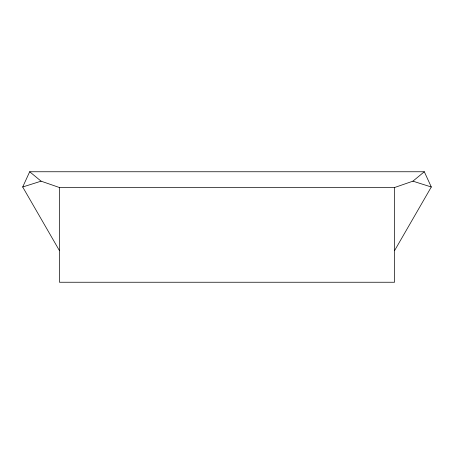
<?xml version="1.0" encoding="UTF-8"?>
<svg xmlns="http://www.w3.org/2000/svg" width="454" height="454" viewBox="0 0 454 454"><rect width="100%" height="100%" fill="white"/><g stroke="black" fill="none" stroke-linecap="round" stroke-linejoin="round"><path stroke-width="0.68" d="M59.468 250.676L22.7 186.991L29.686 171.754L424.314 171.754L431.3 186.991L394.532 250.676M29.686 171.754L41.087 181.169L59.468 187.536L394.532 187.536L412.913 181.169L424.314 171.754M22.7 186.991L41.087 181.169M412.913 181.169L431.3 186.991M394.532 187.536L394.532 282.246L59.468 282.246L59.468 187.536"/></g></svg>
